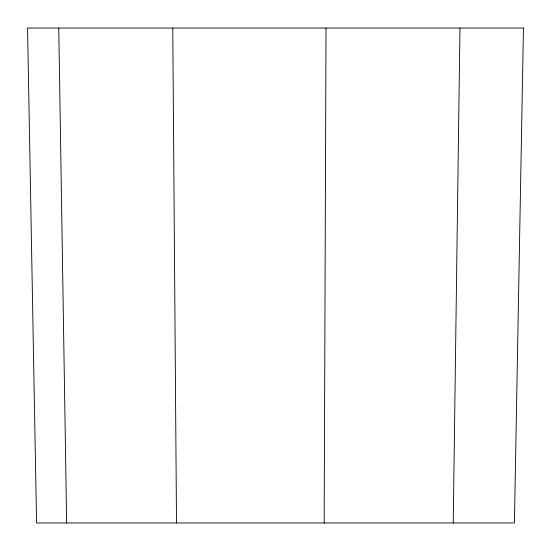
<?xml version="1.0" encoding="UTF-8"?>
<svg xmlns="http://www.w3.org/2000/svg" width="551" height="551" viewBox="0 0 551 551"><rect width="100%" height="100%" fill="white"/><g stroke="black" fill="none" stroke-linecap="round" stroke-linejoin="round"><path stroke-width="0.83" d="M324.174 522.968L326.013 28.032M453.239 522.968L459.961 28.032M58.764 28.032L66.657 522.968M172.766 28.032L176.506 522.968M523.45 28.032L514.42 522.968L36.58 522.968L27.55 28.032L523.45 28.032"/></g></svg>
